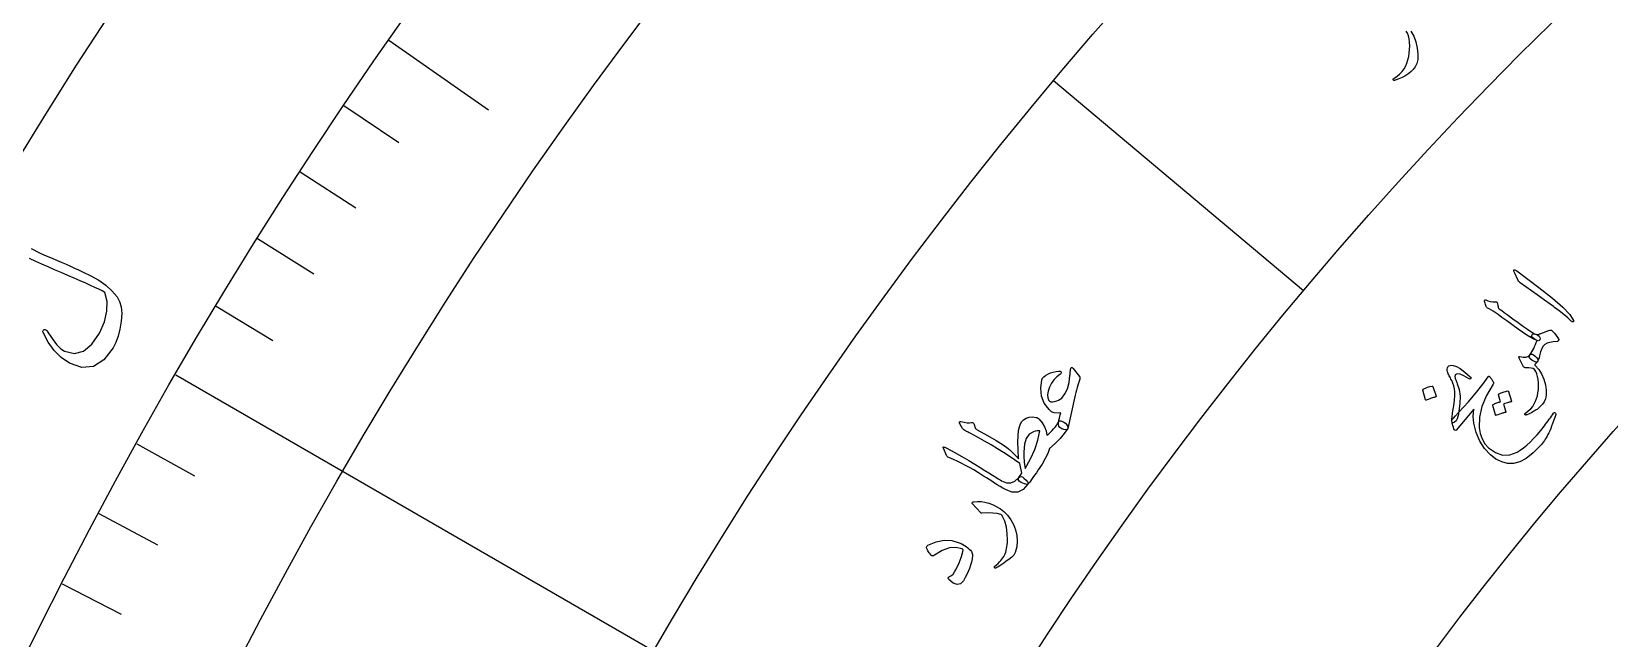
# Model space of a CAD drawing. Header units: millimetres. Extents: x -77 to 77, y -78 to 103.
# Drawn here: x -62.97 to -38.62, y 31 to 40.36 of the extents above; entities that cross this region are included whole.
import ezdxf

# ---------------------------------------------------------------- set-up
doc = ezdxf.new("R2010")
doc.units = ezdxf.units.MM
for name, color, linetype in [('ENGRAVE', 7, 'Continuous'), ('ENGRAVE_FINE', 8, 'Continuous'), ('TEXT', 5, 'Continuous')]:
    doc.layers.add(name, color=color, linetype=linetype)

msp = doc.modelspace()

# ---------------------------------------------------------------- linework, layer by layer
at = {"layer": 'ENGRAVE'}
for points in [[(-57.4533, 40.2292), (-55.917, 39.1535)], [(-60.7409, 35.0687), (-53.358, 30.8062)]]:
    msp.add_lwpolyline(points, dxfattribs=at)
for radius in [75.95, 75.95, 73.9156, 70.1375, 70.1375, 67.1538, 61.6125, 61.6125, 56.575, 56.575, 51.5375, 51.5375]:
    msp.add_circle((0, 0), radius, dxfattribs=at)
at = {"layer": 'ENGRAVE_FINE'}
for points in [[(-47.1979, 39.6038), (-43.339, 36.3657)], [(-58.1466, 39.2204), (-57.2985, 38.6483)], [(-58.8223, 38.1996), (-57.9643, 37.6425)], [(-59.48, 37.1672), (-58.6124, 36.6251)], [(-60.1196, 36.1235), (-59.2427, 35.5966)], [(-61.3436, 34.0033), (-60.4489, 33.5074)], [(-61.9277, 32.9276), (-61.0245, 32.4473)], [(-62.493, 31.8418), (-61.5815, 31.3773)]]:
    msp.add_lwpolyline(points, dxfattribs=at)
at = {"layer": 'TEXT'}
for points in [[(-41.6853, 40.369), (-41.6392, 40.2895), (-41.6051, 40.2012), (-41.5832, 40.1043), (-41.5732, 40.0104), (-41.5753, 39.9313), (-41.5895, 39.867), (-41.616, 39.8173), (-41.6483, 39.7777), (-41.6803, 39.7437), (-41.7119, 39.7152), (-41.7431, 39.6923), (-41.7598, 39.6825), (-41.7781, 39.6723), (-41.798, 39.6618), (-41.8195, 39.6511), (-41.8426, 39.6403), (-41.8676, 39.6297), (-41.8943, 39.6193), (-41.9228, 39.6091), (-41.9297, 39.6063), (-41.9358, 39.6051), (-41.9412, 39.6054), (-41.9457, 39.6073), (-41.951, 39.6106), (-41.9544, 39.6142), (-41.956, 39.6179), (-41.9557, 39.6219), (-41.9546, 39.6264), (-41.9523, 39.6304), (-41.9488, 39.634), (-41.9441, 39.637), (-41.894, 39.6721), (-41.8511, 39.7086), (-41.8154, 39.7466), (-41.7867, 39.7862), (-41.7629, 39.8297), (-41.7431, 39.8755), (-41.7271, 39.9236), (-41.7151, 39.974), (-41.7068, 40.0267), (-41.702, 40.0818), (-41.7008, 40.1392), (-41.7032, 40.1989), (-41.7099, 40.2486), (-41.7209, 40.2935), (-41.7362, 40.3337), (-41.7557, 40.369)], [(-62.974, 37.0135), (-62.9306, 36.9919), (-62.8828, 36.969), (-62.8308, 36.9448), (-62.7744, 36.9193), (-62.7139, 36.8923), (-62.6492, 36.8637), (-62.5804, 36.8334), (-62.5074, 36.8016), (-62.4341, 36.7708), (-62.3655, 36.7413), (-62.3015, 36.7131), (-62.2423, 36.6863), (-62.1875, 36.6608), (-62.1369, 36.6368), (-62.0906, 36.6143), (-62.0485, 36.5932), (-61.9268, 36.5257), (-61.819, 36.449), (-61.7252, 36.3631), (-61.6453, 36.2681), (-61.6064, 36.1986), (-61.583, 36.1129), (-61.5751, 36.011), (-61.5827, 35.893), (-61.6023, 35.7719), (-61.6294, 35.6634), (-61.6641, 35.5673), (-61.7064, 35.4837), (-61.8511, 35.2965), (-62.0117, 35.1947), (-62.1887, 35.1784), (-62.3823, 35.2478), (-62.5078, 35.3328), (-62.617, 35.44), (-62.7099, 35.5696), (-62.7863, 35.7217), (-62.7899, 35.732), (-62.7906, 35.7411), (-62.7883, 35.749), (-62.7832, 35.7555), (-62.7759, 35.7615), (-62.7688, 35.7652), (-62.7618, 35.7665), (-62.755, 35.7654), (-62.7458, 35.7622), (-62.7379, 35.7573), (-62.7313, 35.7507), (-62.7262, 35.7425), (-62.6493, 35.6246), (-62.5786, 35.5334), (-62.514, 35.4687), (-62.4557, 35.4307), (-62.3026, 35.3973), (-62.1621, 35.4331), (-62.0339, 35.5377), (-61.9178, 35.7113), (-61.8415, 35.8841), (-61.8022, 36.046), (-61.8, 36.1971), (-61.835, 36.3376), (-61.8783, 36.3605), (-61.9295, 36.3862), (-61.9886, 36.4147), (-62.0555, 36.446), (-62.1306, 36.4801), (-62.2141, 36.5168), (-62.3059, 36.5561), (-62.4062, 36.5981), (-62.509, 36.6424), (-62.61, 36.6864), (-62.7091, 36.7302), (-62.8064, 36.7736), (-62.9017, 36.8169), (-62.995, 36.8601)]]:
    msp.add_lwpolyline(points, dxfattribs=at)
for points in [[(-40.0798, 36.6329), (-40.0922, 36.6673), (-40.0914, 36.685), (-40.0773, 36.6861), (-40.05, 36.6706), (-39.7063, 36.411), (-39.4961, 36.2509), (-39.3376, 36.1126), (-39.2307, 35.9966), (-39.1752, 35.9027), (-39.1728, 35.8927), (-39.1729, 35.8858), (-39.1754, 35.8821), (-39.1804, 35.8815), (-39.1862, 35.8827), (-39.1926, 35.8856), (-39.1995, 35.8902), (-39.207, 35.8965), (-39.2629, 35.9476), (-39.3246, 35.9994), (-39.392, 36.0516), (-39.4652, 36.1043), (-39.484, 36.1184), (-39.5353, 36.156), (-39.6191, 36.217), (-39.7354, 36.3014), (-39.9956, 36.4863), (-40.0086, 36.497), (-40.0195, 36.5081), (-40.0282, 36.5196), (-40.0348, 36.5316)], [(-40.1978, 35.9964), (-40.1082, 35.9311), (-40.0282, 35.8735), (-39.9579, 35.8236), (-39.8971, 35.7813), (-39.8459, 35.7467), (-39.8045, 35.72), (-39.7728, 35.7011), (-39.7508, 35.6901), (-39.7218, 35.6766), (-39.7016, 35.6611), (-39.6903, 35.6436), (-39.6878, 35.6241), (-39.6922, 35.6068), (-39.7017, 35.5961), (-39.7162, 35.5919), (-39.7357, 35.5943), (-39.7946, 35.6205), (-39.8922, 35.6798), (-40.0286, 35.7722), (-40.2039, 35.8976), (-40.2782, 35.9529), (-40.3379, 35.9965), (-40.383, 36.0286), (-40.4135, 36.0491), (-40.4866, 36.0881), (-40.4989, 36.0957), (-40.5089, 36.1039), (-40.5166, 36.1127), (-40.522, 36.1221), (-40.5306, 36.1502), (-40.5372, 36.172), (-40.5418, 36.1876), (-40.5444, 36.1969), (-40.5461, 36.2128), (-40.5434, 36.2223), (-40.5361, 36.2253), (-40.5243, 36.2219), (-40.4946, 36.2083), (-40.4592, 36.1989), (-40.4183, 36.1937), (-40.3719, 36.1928), (-40.363, 36.1923), (-40.3561, 36.1894), (-40.3514, 36.1842), (-40.3487, 36.1768), (-40.3464, 36.1666), (-40.3443, 36.1571), (-40.3424, 36.1481), (-40.3407, 36.1398), (-40.3391, 36.1321), (-40.3378, 36.125), (-40.3366, 36.1185), (-40.3356, 36.1127), (-40.3333, 36.1035), (-40.3298, 36.0956), (-40.3251, 36.089), (-40.3192, 36.0837), (-40.3049, 36.074), (-40.2798, 36.0562), (-40.2441, 36.0303), (-40.1978, 35.9964)], [(-39.8182, 35.6753), (-39.8058, 35.6918), (-39.791, 35.7003), (-39.774, 35.7009), (-39.7547, 35.6936), (-39.7454, 35.6897), (-39.734, 35.6885), (-39.7206, 35.6898), (-39.7052, 35.6937), (-39.6962, 35.6968), (-39.6862, 35.7001), (-39.6752, 35.7038), (-39.6632, 35.7077), (-39.6504, 35.712), (-39.6369, 35.7169), (-39.6228, 35.7224), (-39.608, 35.7285), (-39.5803, 35.7397), (-39.558, 35.748), (-39.5408, 35.7534), (-39.529, 35.7559), (-39.5199, 35.7566), (-39.5122, 35.7555), (-39.5061, 35.7524), (-39.5013, 35.7473), (-39.4674, 35.7068), (-39.4395, 35.6709), (-39.4175, 35.6394), (-39.4015, 35.6125), (-39.4003, 35.6081), (-39.4007, 35.6035), (-39.4028, 35.5987), (-39.4067, 35.5937), (-39.4122, 35.588), (-39.4173, 35.5839), (-39.4217, 35.5814), (-39.4257, 35.5804), (-39.4856, 35.5753), (-39.5371, 35.566), (-39.5801, 35.5526), (-39.6148, 35.5351), (-39.6415, 35.5099), (-39.6643, 35.4719), (-39.6833, 35.4211), (-39.6984, 35.3576), (-39.7054, 35.3267), (-39.7132, 35.3015), (-39.7218, 35.2819), (-39.7312, 35.268), (-39.7376, 35.2629), (-39.7452, 35.2607), (-39.7542, 35.2614), (-39.7643, 35.2649), (-39.8164, 35.2921), (-39.8478, 35.3191), (-39.8587, 35.3459), (-39.849, 35.3726), (-39.8327, 35.3959), (-39.8169, 35.4205), (-39.8016, 35.4465), (-39.7869, 35.4739), (-39.7729, 35.5026), (-39.7597, 35.5326), (-39.7473, 35.564), (-39.7358, 35.5968), (-39.7778, 35.6206), (-39.8055, 35.6416), (-39.819, 35.6598), (-39.8182, 35.6753)], [(-39.9428, 35.1925), (-40.012, 35.3257), (-40.0164, 35.3376), (-40.0166, 35.3455), (-40.0128, 35.3496), (-40.0048, 35.3497), (-39.9768, 35.3444), (-39.9516, 35.3411), (-39.9294, 35.3398), (-39.9101, 35.3405), (-39.8924, 35.3444), (-39.8761, 35.3512), (-39.8612, 35.361), (-39.8478, 35.3739), (-39.832, 35.3844), (-39.8126, 35.3846), (-39.7894, 35.3744), (-39.7624, 35.354), (-39.7388, 35.3295), (-39.7256, 35.3073), (-39.7226, 35.2872), (-39.73, 35.2693), (-39.7388, 35.2584), (-39.7481, 35.2476), (-39.7579, 35.2369), (-39.7681, 35.2264), (-39.7693, 35.2241), (-39.7693, 35.2211), (-39.7682, 35.2173), (-39.766, 35.2129), (-39.7102, 35.151), (-39.6651, 35.0807), (-39.6306, 35.002), (-39.6067, 34.9148), (-39.5938, 34.83), (-39.5925, 34.758), (-39.6028, 34.699), (-39.6248, 34.6528), (-39.6526, 34.6156), (-39.6802, 34.5834), (-39.7078, 34.5562), (-39.7352, 34.5341), (-39.75, 34.5245), (-39.7662, 34.5145), (-39.7838, 34.5042), (-39.8029, 34.4936), (-39.8235, 34.4828), (-39.8457, 34.4722), (-39.8696, 34.4617), (-39.895, 34.4512), (-39.9012, 34.4485), (-39.9067, 34.4471), (-39.9116, 34.4471), (-39.9158, 34.4486), (-39.9207, 34.4515), (-39.924, 34.4546), (-39.9255, 34.4579), (-39.9255, 34.4615), (-39.9246, 34.4657), (-39.9227, 34.4694), (-39.9196, 34.4728), (-39.9155, 34.4758), (-39.8715, 34.5096), (-39.834, 34.5445), (-39.803, 34.5805), (-39.7786, 34.6176), (-39.7588, 34.6581), (-39.7426, 34.7005), (-39.7301, 34.7448), (-39.7212, 34.7911), (-39.7158, 34.8393), (-39.7137, 34.8895), (-39.715, 34.9417), (-39.7196, 34.9958), (-39.7277, 35.0407), (-39.7395, 35.0811), (-39.755, 35.1169), (-39.7742, 35.1482), (-39.7946, 35.1621), (-39.8242, 35.1709), (-39.8628, 35.1747), (-39.9106, 35.1734), (-39.92, 35.1742), (-39.9285, 35.1776), (-39.9361, 35.1837), (-39.9428, 35.1925)], [(-46.8934, 35.1661), (-46.7932, 35.043), (-46.7899, 35.035), (-46.7886, 35.0251), (-46.7894, 35.0131), (-46.7924, 34.9991), (-46.8015, 34.9699), (-46.8108, 34.9387), (-46.8203, 34.9054), (-46.8299, 34.87), (-46.8399, 34.8325), (-46.8502, 34.7931), (-46.8608, 34.7518), (-46.8719, 34.7085), (-46.9777, 34.2394), (-46.9931, 34.2257), (-47.0135, 34.2205), (-47.0388, 34.2235), (-47.0691, 34.2349), (-47.0967, 34.2531), (-47.114, 34.277), (-47.121, 34.3064), (-47.1177, 34.3414), (-47.1169, 34.3455), (-47.1151, 34.3535), (-47.1125, 34.3654), (-47.1089, 34.3813), (-47.1043, 34.4009), (-47.0987, 34.4241), (-47.0922, 34.4509), (-47.0846, 34.4813), (-47.1377, 34.4738), (-47.1855, 34.4795), (-47.2282, 34.4983), (-47.2658, 34.5304), (-47.3384, 34.6294), (-47.3809, 34.739), (-47.3932, 34.859), (-47.3751, 34.9896), (-47.3648, 35.0134), (-47.3461, 35.0362), (-47.3188, 35.0578), (-47.2832, 35.0782), (-47.2418, 35.0962), (-47.2002, 35.11), (-47.1583, 35.1197), (-47.1162, 35.1253), (-47.1022, 35.1253), (-47.0916, 35.1221), (-47.0843, 35.1156), (-47.0803, 35.1058), (-47.0796, 35.095), (-47.0822, 35.0855), (-47.0881, 35.0773), (-47.0972, 35.0702), (-47.1463, 35.0346), (-47.1897, 34.9902), (-47.2272, 34.9369), (-47.2588, 34.8748), (-47.2808, 34.8138), (-47.2901, 34.7593), (-47.2868, 34.7114), (-47.2708, 34.6702), (-47.2588, 34.6585), (-47.2398, 34.6523), (-47.2136, 34.6516), (-47.1805, 34.6566), (-47.1471, 34.6655), (-47.1175, 34.6772), (-47.0918, 34.6918), (-47.07, 34.7092), (-47.0204, 34.7729), (-46.9827, 34.8523), (-46.9568, 34.9475), (-46.9427, 35.0585), (-46.9417, 35.0709), (-46.9407, 35.0829), (-46.9396, 35.0946), (-46.9385, 35.1059), (-46.9373, 35.1168), (-46.936, 35.1269), (-46.9346, 35.1364), (-46.9331, 35.1453), (-46.9281, 35.1691), (-46.9198, 35.1806), (-46.9083, 35.1796), (-46.8934, 35.1661)], [(-41.0452, 34.322), (-41.0479, 34.3378), (-41.0495, 34.3547), (-41.05, 34.3727), (-41.0495, 34.3918), (-41.0479, 34.4121), (-41.0455, 34.4337), (-41.0421, 34.4565), (-41.0378, 34.4806), (-41.0197, 34.5881), (-41.0076, 34.6779), (-41.0018, 34.7502), (-41.0022, 34.8048), (-41.0083, 34.852), (-41.0187, 34.8969), (-41.0337, 34.9396), (-41.0531, 34.98), (-41.0636, 34.9993), (-41.0734, 35.0179), (-41.0825, 35.0358), (-41.091, 35.0529), (-41.0986, 35.0691), (-41.1054, 35.0842), (-41.1114, 35.098), (-41.1164, 35.1107), (-41.123, 35.1348), (-41.1241, 35.1563), (-41.1197, 35.1751), (-41.1098, 35.1912), (-41.0956, 35.2032), (-41.0774, 35.2108), (-41.0552, 35.214), (-41.0289, 35.2129), (-40.9799, 35.1975), (-40.9197, 35.1628), (-40.8483, 35.1089), (-40.7658, 35.0358), (-40.759, 35.0285), (-40.7557, 35.0213), (-40.7561, 35.0144), (-40.76, 35.0076), (-40.7663, 35.0026), (-40.7738, 35.0009), (-40.7825, 35.0026), (-40.7924, 35.0076), (-40.8651, 35.0521), (-40.9235, 35.0765), (-40.9675, 35.0806), (-40.9971, 35.0645), (-41.0012, 35.0575), (-41.0033, 35.0484), (-41.0035, 35.0373), (-41.0016, 35.0242), (-40.9995, 35.0174), (-40.9969, 35.0092), (-40.9935, 34.9995), (-40.9895, 34.9884), (-40.9849, 34.9759), (-40.9796, 34.962), (-40.9737, 34.9466), (-40.9671, 34.9299), (-40.9373, 34.8383), (-40.9234, 34.7368), (-40.9253, 34.6253), (-40.9428, 34.5038), (-40.943, 34.5025), (-40.9437, 34.4987), (-40.9447, 34.4924), (-40.9461, 34.4836), (-40.9479, 34.4722), (-40.9502, 34.4584), (-40.9528, 34.442), (-40.9558, 34.4231), (-40.9663, 34.3865), (-40.9846, 34.3575), (-41.0109, 34.336), (-41.0452, 34.322)], [(-41.4982, 34.8303), (-41.4985, 34.8334), (-41.4975, 34.8366), (-41.4953, 34.84), (-41.4918, 34.8434), (-41.4591, 34.861), (-41.4253, 34.875), (-41.3904, 34.8854), (-41.3545, 34.8924), (-41.3501, 34.8923), (-41.3466, 34.8909), (-41.3441, 34.8884), (-41.3427, 34.8847), (-41.2945, 34.7354), (-41.2941, 34.731), (-41.2961, 34.7275), (-41.3004, 34.7248), (-41.3072, 34.7231), (-41.3131, 34.7215), (-41.3222, 34.7189), (-41.3344, 34.7152), (-41.3499, 34.7104), (-41.3686, 34.7044), (-41.3909, 34.6969), (-41.4166, 34.688), (-41.4458, 34.6777), (-41.45, 34.6767), (-41.4532, 34.677), (-41.4552, 34.6787), (-41.4561, 34.6817)], [(-40.9463, 34.4861), (-40.7951, 34.6527), (-40.6683, 34.8), (-40.5661, 34.9285), (-40.4888, 35.0381), (-40.4865, 35.0415), (-40.484, 35.0441), (-40.4812, 35.0457), (-40.4782, 35.0463), (-40.4752, 35.0461), (-40.4722, 35.0449), (-40.4694, 35.0428), (-40.4666, 35.0397), (-40.4568, 35.0267), (-40.4479, 35.0146), (-40.4399, 35.0034), (-40.4328, 34.9932), (-40.4267, 34.9839), (-40.4215, 34.9755), (-40.4172, 34.9681), (-40.4138, 34.9616), (-40.4093, 34.9503), (-40.4076, 34.9401), (-40.4086, 34.9311), (-40.4123, 34.9233), (-40.5162, 34.7464), (-40.5866, 34.5757), (-40.6236, 34.4114), (-40.6272, 34.2537), (-40.6126, 34.1605), (-40.5839, 34.0776), (-40.5409, 34.005), (-40.4839, 33.9428), (-40.3764, 33.8665), (-40.2674, 33.8299), (-40.1569, 33.8327), (-40.0447, 33.8749), (-39.9961, 33.9048), (-39.9464, 33.9407), (-39.8956, 33.9826), (-39.8435, 34.0305), (-39.7902, 34.0842), (-39.7356, 34.1436), (-39.6798, 34.2087), (-39.6226, 34.2794), (-39.6028, 34.3051), (-39.5836, 34.3305), (-39.5648, 34.3556), (-39.5466, 34.3804), (-39.529, 34.4048), (-39.5121, 34.4286), (-39.4961, 34.4519), (-39.4808, 34.4745), (-39.4757, 34.481), (-39.4702, 34.484), (-39.4643, 34.4835), (-39.4579, 34.4795), (-39.4518, 34.4733), (-39.4481, 34.4675), (-39.4466, 34.462), (-39.4475, 34.4568), (-39.4636, 34.4065), (-39.4795, 34.3595), (-39.4951, 34.3158), (-39.5104, 34.2752), (-39.5254, 34.2379), (-39.5398, 34.2039), (-39.5537, 34.1731), (-39.5671, 34.1455), (-39.5809, 34.1206), (-39.5947, 34.0967), (-39.6085, 34.0738), (-39.6223, 34.0519), (-39.6364, 34.031), (-39.6509, 34.0113), (-39.6658, 33.9927), (-39.6813, 33.9751), (-39.7945, 33.8621), (-39.9016, 33.7785), (-40.0028, 33.7244), (-40.0982, 33.7), (-40.191, 33.701), (-40.2815, 33.7232), (-40.3699, 33.7667), (-40.4561, 33.8316), (-40.5477, 33.9304), (-40.6211, 34.0448), (-40.676, 34.175), (-40.7124, 34.321), (-40.7183, 34.3711), (-40.72, 34.4239), (-40.7176, 34.4791), (-40.7109, 34.5369), (-40.9859, 34.2155), (-40.9958, 34.2105), (-41.0046, 34.2123), (-41.0123, 34.2208), (-41.0189, 34.2361), (-41.0264, 34.2609), (-41.033, 34.2833), (-41.0389, 34.3033), (-41.0438, 34.3209), (-41.0479, 34.336), (-41.0509, 34.3485), (-41.053, 34.3585), (-41.054, 34.3659), (-41.0475, 34.3753), (-41.0273, 34.3985), (-40.9936, 34.4354), (-40.9463, 34.4861)], [(-40.3305, 34.7582), (-40.3308, 34.7613), (-40.3298, 34.7645), (-40.3275, 34.7677), (-40.3241, 34.7711), (-40.308, 34.7798), (-40.2917, 34.7878), (-40.2754, 34.7949), (-40.2588, 34.8011), (-40.242, 34.8065), (-40.2248, 34.8111), (-40.2071, 34.8148), (-40.1889, 34.8177), (-40.1844, 34.8174), (-40.1807, 34.8158), (-40.1779, 34.8129), (-40.1759, 34.8087), (-40.1299, 34.6586), (-40.13, 34.6557), (-40.1322, 34.6532), (-40.1364, 34.651), (-40.1427, 34.6491), (-40.1476, 34.6483), (-40.155, 34.6465), (-40.1649, 34.6437), (-40.1772, 34.6399), (-40.1922, 34.635), (-40.2099, 34.6291), (-40.2304, 34.6221), (-40.2537, 34.614), (-40.2184, 34.4967), (-40.218, 34.4923), (-40.2199, 34.4889), (-40.2243, 34.4863), (-40.231, 34.4847), (-40.2369, 34.4832), (-40.2459, 34.4808), (-40.258, 34.4774), (-40.2733, 34.4729), (-40.292, 34.4673), (-40.314, 34.4604), (-40.3396, 34.452), (-40.3685, 34.4424), (-40.3723, 34.442), (-40.3751, 34.4428), (-40.3768, 34.4447), (-40.3776, 34.4479), (-40.4194, 34.5957), (-40.4196, 34.5987), (-40.4186, 34.6019), (-40.4164, 34.6052), (-40.413, 34.6085), (-40.3999, 34.6165), (-40.3865, 34.6237), (-40.3728, 34.63), (-40.3588, 34.6355), (-40.3446, 34.6402), (-40.3302, 34.6442), (-40.3157, 34.6475), (-40.3011, 34.6502)], [(-47.2585, 33.9299), (-47.2861, 33.8552), (-47.3241, 33.7756), (-47.3724, 33.6911), (-47.4312, 33.6017), (-47.4616, 33.5575), (-47.4891, 33.5181), (-47.5137, 33.4836), (-47.5354, 33.454), (-47.5542, 33.4291), (-47.5696, 33.4087), (-47.5818, 33.393), (-47.5908, 33.3819), (-47.5986, 33.3781), (-47.61, 33.3772), (-47.625, 33.3791), (-47.6436, 33.3838), (-47.6956, 33.404), (-47.7279, 33.427), (-47.7402, 33.4528), (-47.7327, 33.4813), (-47.6868, 33.55), (-47.7188, 33.7018), (-47.7963, 33.7564), (-47.879, 33.8119), (-47.9669, 33.8685), (-48.0599, 33.9261), (-48.1581, 33.9846), (-48.2613, 34.0439), (-48.3696, 34.104), (-48.4828, 34.1649), (-48.4988, 34.1739), (-48.5132, 34.1818), (-48.526, 34.1888), (-48.5371, 34.1948), (-48.5466, 34.1996), (-48.5547, 34.2033), (-48.5612, 34.2057), (-48.5662, 34.2069), (-48.5812, 34.2174), (-48.5995, 34.2399), (-48.6211, 34.2743), (-48.6461, 34.3207), (-48.6484, 34.3262), (-48.6493, 34.3313), (-48.6486, 34.336), (-48.6465, 34.3402), (-48.6432, 34.3435), (-48.6387, 34.3455), (-48.6331, 34.346), (-48.6265, 34.3452), (-48.5754, 34.3343), (-48.5308, 34.328), (-48.4928, 34.3262), (-48.4612, 34.329), (-48.447, 34.3297), (-48.4355, 34.3252), (-48.4266, 34.3153), (-48.4203, 34.3), (-48.4049, 34.2485), (-48.4016, 34.2412), (-48.3952, 34.2338), (-48.386, 34.2265), (-48.3737, 34.2192), (-48.2128, 34.1317), (-48.0798, 34.0547), (-47.9748, 33.9881), (-47.8977, 33.9322), (-47.8846, 33.9212), (-47.8695, 33.9075), (-47.8522, 33.8911), (-47.8329, 33.8721), (-47.8115, 33.8506), (-47.7881, 33.8268), (-47.7626, 33.8006), (-47.735, 33.7721), (-47.7444, 33.9147), (-47.7476, 34.0346), (-47.7447, 34.1317), (-47.7357, 34.2059), (-47.7214, 34.2657), (-47.7041, 34.3135), (-47.6838, 34.3494), (-47.6605, 34.3733), (-47.6207, 34.3977), (-47.5748, 34.4121), (-47.5229, 34.4164), (-47.4648, 34.4106), (-47.4545, 34.4078), (-47.4431, 34.402), (-47.4308, 34.393), (-47.4174, 34.3809), (-47.3709, 34.3247), (-47.3358, 34.2647), (-47.3118, 34.2011), (-47.2991, 34.1339), (-47.2707, 34.1581), (-47.2439, 34.1828), (-47.2186, 34.208), (-47.1948, 34.2337), (-47.1726, 34.2601), (-47.1522, 34.287), (-47.1335, 34.3147), (-47.1166, 34.343), (-47.1088, 34.3524), (-47.0981, 34.3568), (-47.0846, 34.3562), (-47.0682, 34.3504), (-47.0364, 34.3351), (-47.0117, 34.3193), (-46.9942, 34.3031), (-46.9838, 34.2865), (-46.9781, 34.27), (-46.975, 34.2569), (-46.9745, 34.2472), (-46.9766, 34.2409), (-47.0309, 34.1613), (-47.096, 34.0829), (-47.1719, 34.0058), (-47.2585, 33.9299)], [(-47.5076, 34.187), (-47.5711, 34.1506), (-47.6172, 34.0872), (-47.6457, 33.9967), (-47.6567, 33.8793), (-47.6569, 33.8468), (-47.6561, 33.8144), (-47.6545, 33.782), (-47.6518, 33.7498), (-47.6484, 33.7177), (-47.6445, 33.686), (-47.6399, 33.6547), (-47.6349, 33.6237), (-47.5522, 33.7692), (-47.4866, 33.914), (-47.4381, 34.0582), (-47.4066, 34.202), (-47.4277, 34.2028), (-47.4515, 34.2006), (-47.4782, 34.1953), (-47.5076, 34.187)], [(-48.8959, 33.9336), (-48.8985, 33.94), (-48.8996, 33.9451), (-48.8993, 33.9489), (-48.8976, 33.9514), (-48.8928, 33.9538), (-48.8842, 33.9529), (-48.8718, 33.9487), (-48.8554, 33.9412), (-48.7282, 33.8724), (-48.6115, 33.8074), (-48.5054, 33.746), (-48.4099, 33.6884), (-48.3291, 33.6379), (-48.2566, 33.5927), (-48.1925, 33.5528), (-48.1366, 33.5183), (-48.0892, 33.489), (-48.0501, 33.4648), (-48.0196, 33.4458), (-47.9974, 33.4319), (-47.9235, 33.4012), (-47.8547, 33.3992), (-47.7912, 33.4259), (-47.7327, 33.4813), (-47.7153, 33.496), (-47.6963, 33.4997), (-47.6754, 33.4926), (-47.6528, 33.4745), (-47.6208, 33.441), (-47.5997, 33.4144), (-47.5898, 33.3947), (-47.5908, 33.3819), (-47.6664, 33.2996), (-47.7492, 33.2578), (-47.8394, 33.2567), (-47.937, 33.2962), (-47.9795, 33.3212), (-48.0218, 33.3466), (-48.0641, 33.3724), (-48.1062, 33.3985), (-48.1483, 33.4248), (-48.1905, 33.4514), (-48.2327, 33.4781), (-48.2749, 33.5049), (-48.3553, 33.5563), (-48.4287, 33.6011), (-48.4951, 33.6392), (-48.5546, 33.6707), (-48.6128, 33.6995), (-48.6752, 33.7294), (-48.742, 33.7606), (-48.8131, 33.7929), (-48.8255, 33.7992), (-48.8357, 33.8067), (-48.8436, 33.8153), (-48.8493, 33.8251)], [(-48.4503, 33.0838), (-48.4526, 33.0866), (-48.4541, 33.0893), (-48.4549, 33.0917), (-48.455, 33.094), (-48.4523, 33.0987), (-48.4466, 33.1029), (-48.4378, 33.1063), (-48.4259, 33.1092), (-48.3716, 33.1147), (-48.3146, 33.1125), (-48.255, 33.1026), (-48.1928, 33.085), (-48.1294, 33.061), (-48.0702, 33.0323), (-48.0154, 32.999), (-47.965, 32.9611), (-47.9062, 32.9001), (-47.8563, 32.832), (-47.8154, 32.7568), (-47.7834, 32.6745), (-47.7624, 32.5881), (-47.7562, 32.5016), (-47.7649, 32.415), (-47.7884, 32.3283), (-47.7971, 32.3066), (-47.8087, 32.287), (-47.8234, 32.2694), (-47.841, 32.2538), (-47.8857, 32.2206), (-47.9265, 32.1909), (-47.9634, 32.1646), (-47.9962, 32.1418), (-48.0251, 32.1226), (-48.0499, 32.1071), (-48.0706, 32.0952), (-48.0872, 32.0871), (-48.0915, 32.0859), (-48.0952, 32.0856), (-48.0984, 32.086), (-48.1011, 32.0872), (-48.104, 32.0895), (-48.1063, 32.0924), (-48.108, 32.0957), (-48.1091, 32.0994), (-48.1092, 32.1034), (-48.1079, 32.1072), (-48.1053, 32.111), (-48.1012, 32.1147), (-48.0757, 32.1369), (-48.0524, 32.1588), (-48.0311, 32.1803), (-48.0119, 32.2015), (-47.9946, 32.2226), (-47.9792, 32.2437), (-47.9656, 32.2649), (-47.9538, 32.2862), (-47.9435, 32.3085), (-47.9344, 32.3326), (-47.9266, 32.3585), (-47.92, 32.3863), (-47.9146, 32.4159), (-47.9107, 32.4475), (-47.9082, 32.4812), (-47.9071, 32.5167), (-47.9104, 32.6211), (-47.9247, 32.7185), (-47.95, 32.8089), (-47.9865, 32.8923), (-47.9899, 32.8984), (-47.9949, 32.9039), (-48.0015, 32.9087), (-48.0098, 32.9129), (-48.0657, 32.9268), (-48.1331, 32.9346), (-48.212, 32.9362), (-48.3025, 32.9316), (-48.3076, 32.9322), (-48.3118, 32.9333), (-48.315, 32.9349), (-48.3174, 32.9371)], [(-49.0849, 32.2856), (-49.0998, 32.3046), (-49.1129, 32.3222), (-49.1241, 32.3385), (-49.1335, 32.3535), (-49.1412, 32.367), (-49.1474, 32.3792), (-49.1521, 32.3899), (-49.1553, 32.3992), (-49.1564, 32.411), (-49.1532, 32.4216), (-49.1458, 32.4307), (-49.134, 32.4385), (-49.007, 32.4919), (-48.8844, 32.5163), (-48.7662, 32.5116), (-48.6525, 32.4782), (-48.6228, 32.4643), (-48.5947, 32.4494), (-48.5681, 32.4335), (-48.5431, 32.4167), (-48.5198, 32.3988), (-48.4986, 32.3801), (-48.4795, 32.3604), (-48.4625, 32.3398), (-48.4548, 32.3265), (-48.4496, 32.3122), (-48.4468, 32.2969), (-48.4464, 32.2807), (-48.453, 32.2301), (-48.4629, 32.1801), (-48.4763, 32.1307), (-48.4929, 32.0817), (-48.5126, 32.0334), (-48.535, 31.9857), (-48.5601, 31.9387), (-48.5878, 31.8922), (-48.632, 31.8446), (-48.6839, 31.8317), (-48.7435, 31.8535), (-48.8109, 31.9101), (-48.8169, 31.9183), (-48.8203, 31.9265), (-48.821, 31.9348), (-48.8192, 31.9431), (-48.8148, 31.9483), (-48.8088, 31.9529), (-48.8012, 31.9567), (-48.7922, 31.9598), (-48.7688, 31.9724), (-48.7454, 31.9951), (-48.722, 32.0278), (-48.6987, 32.0706), (-48.6534, 32.1671), (-48.6204, 32.2484), (-48.5996, 32.3145), (-48.5911, 32.3655), (-48.5921, 32.3691), (-48.5953, 32.373), (-48.6007, 32.3771), (-48.6081, 32.3815), (-48.7019, 32.4048), (-48.8038, 32.3967), (-48.9139, 32.3569), (-49.032, 32.2855), (-49.0481, 32.2765), (-49.0623, 32.2736), (-49.0745, 32.2766), (-49.0849, 32.2856)]]:
    msp.add_lwpolyline(points, close=True, dxfattribs=at)

doc.saveas('drawing.dxf')
